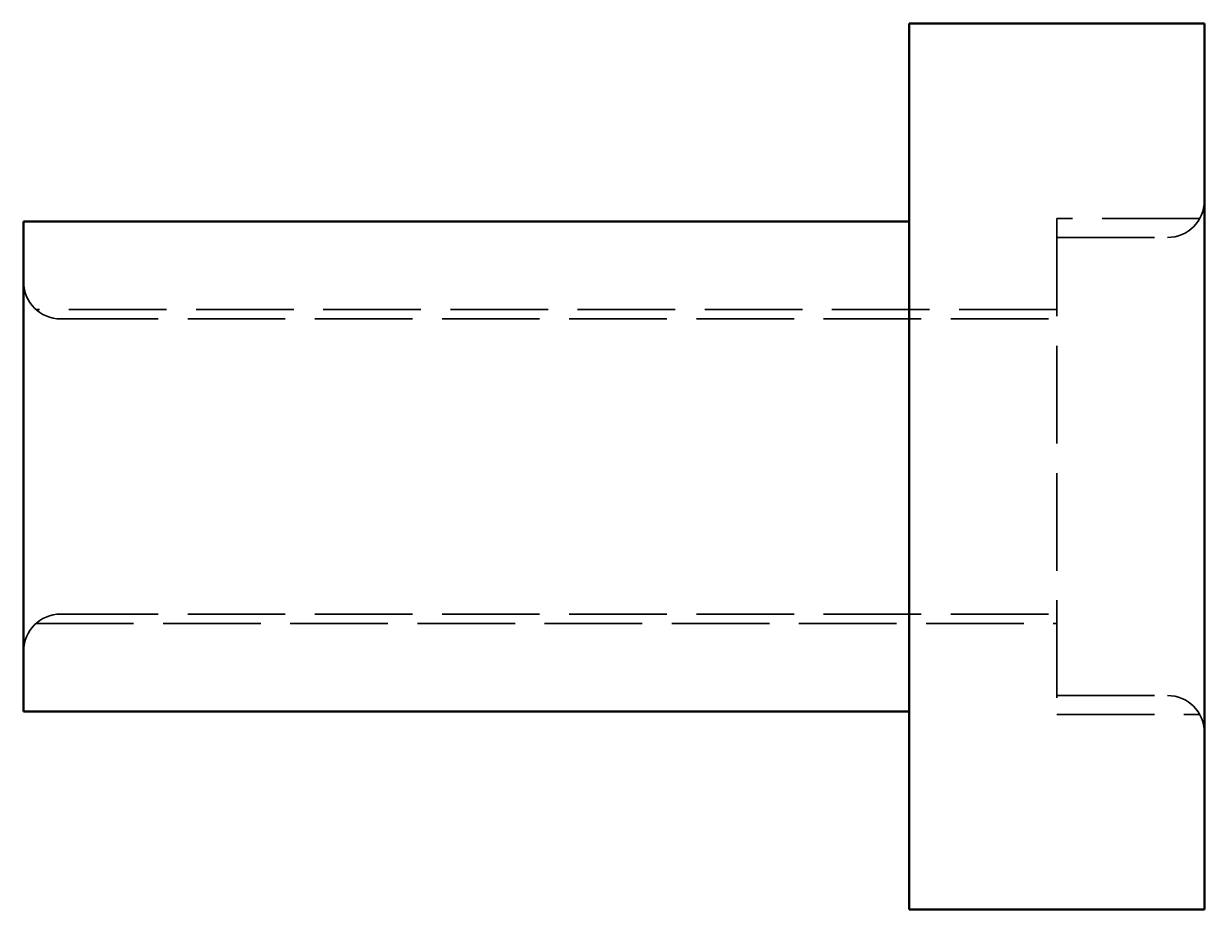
# Model space of a CAD drawing. Header units: inches. Extents: x 9.81 to 13.81, y 9.52 to 12.52.
import ezdxf

# ---------------------------------------------------------------- set-up
doc = ezdxf.new("R2010")
doc.units = ezdxf.units.IN
doc.header["$LTSCALE"] = 2
doc.header["$MEASUREMENT"] = 0
doc.linetypes.add('DASHED', pattern=[0.2067, 0.1654, -0.0413])
for name, color, linetype, lineweight in [('Hidden Narrow(Default)', 7, 'DASHED', 35), ('Hidden(Default)', 7, 'DASHED', 35), ('Visible(Default)', 7, 'Continuous', 50)]:
    doc.layers.add(name, color=color, linetype=linetype, lineweight=lineweight)

msp = doc.modelspace()

# ---------------------------------------------------------------- linework, layer by layer
at = {"layer": 'Hidden Narrow(Default)'}
for p, q in [((13.7951, 11.8632), (13.311, 11.8632)), ((13.311, 11.5556), (9.8525, 11.5556)), ((9.8525, 10.4917), (13.311, 10.4917)), ((13.311, 10.1841), (13.7951, 10.1841))]:
    msp.add_line(p, q, dxfattribs=at)
at = {"layer": 'Hidden(Default)'}
for p, q in [((13.311, 11.8632), (13.311, 10.1841)), ((13.311, 11.7993), (13.686, 11.7993)), ((9.936, 11.5236), (13.311, 11.5236)), ((9.936, 10.5236), (13.311, 10.5236)), ((13.311, 10.248), (13.686, 10.248))]:
    msp.add_line(p, q, dxfattribs=at)
for centre, start, end in [((13.686, 11.9243), 270, 0), ((9.936, 11.6486), 180, 270), ((9.936, 10.3986), 90, 180), ((13.686, 10.123), 0, 90)]:
    msp.add_arc(centre, 0.125, start, end, dxfattribs=at)
at = {"layer": 'Visible(Default)'}
for p, q in [((12.811, 12.5236), (12.811, 9.5236)), ((12.811, 12.5236), (13.811, 12.5236)), ((13.811, 9.5236), (13.811, 12.5236)), ((9.811, 11.8537), (9.811, 10.1935)), ((12.811, 11.8537), (9.811, 11.8537)), ((12.811, 10.1935), (9.811, 10.1935)), ((12.811, 9.5236), (13.811, 9.5236))]:
    msp.add_line(p, q, dxfattribs=at)

doc.saveas('drawing.dxf')
